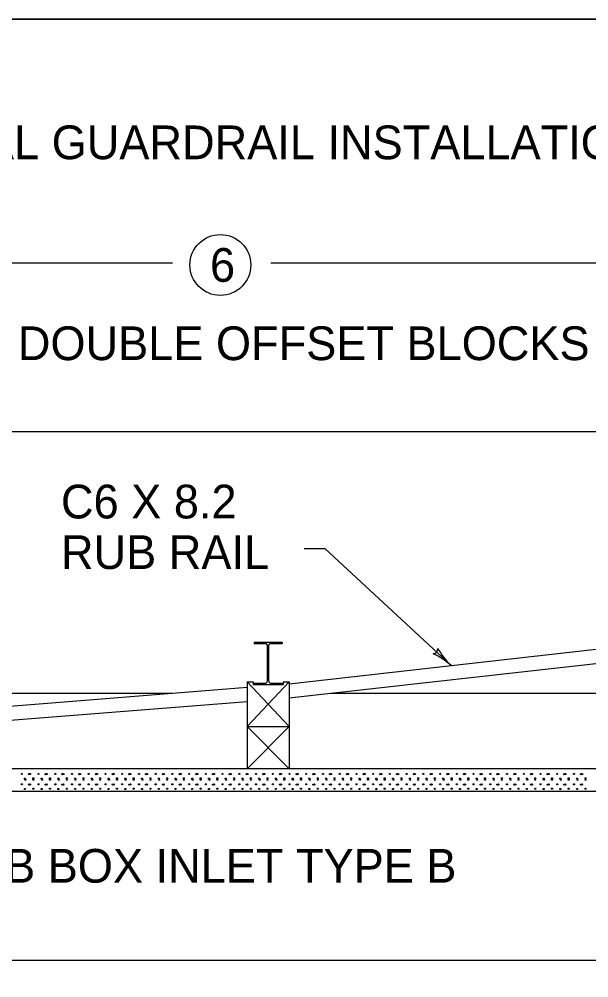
# Model space of a CAD drawing. Extents: x 1007 to 1035.5, y 1000.5 to 1021.5.
# Drawn here: x 1023.75 to 1027.13, y 1015.82 to 1021.5 of the extents above; entities that cross this region are included whole.
import ezdxf

# ---------------------------------------------------------------- set-up
doc = ezdxf.new("R2010")
doc.units = 0
for name, color, linetype in [('Level 10', 7, 'Continuous'), ('Level 11', 7, 'Continuous'), ('Level 2', 7, 'Continuous')]:
    doc.layers.add(name, color=color, linetype=linetype)

msp = doc.modelspace()

# ---------------------------------------------------------------- linework, layer by layer
at = {"layer": 'Level 10'}
msp.add_line((1007, 1021.5), (1035.5, 1021.5), dxfattribs=at)
msp.add_line((1007, 1021.5), (1035.5, 1021.5), dxfattribs=at)
msp.add_lwpolyline([(1007, 1000.5), (1035.5, 1000.5), (1035.5, 1021.5), (1007, 1021.5)], close=True, dxfattribs=at)
at = {"layer": 'Level 11'}
msp.add_lwpolyline([(1007, 1021.5), (1035.5, 1021.5), (1035.5, 1000.5), (1007, 1000.5)], close=True, dxfattribs=at)
at = {"layer": 'Level 2'}
for p, q in [((1024.6587, 1020.0528), (1022.9135, 1020.0528)), ((1028.6218, 1020.0528), (1025.2417, 1020.0528)), ((1027.7885, 1019.0528), (1021.2024, 1019.0528)), ((1025.4401, 1018.3619), (1025.5629, 1018.3619)), ((1025.5629, 1018.3619), (1026.3099, 1017.6673)), ((1025.3507, 1017.5595), (1028.3852, 1017.9007)), ((1025.3507, 1017.4756), (1028.3945, 1017.8179)), ((1025.1423, 1017.8053), (1025.309, 1017.8053)), ((1025.1423, 1017.8053), (1025.1423, 1017.7975)), ((1025.1423, 1017.7975), (1025.2113, 1017.7975)), ((1025.2218, 1017.5735), (1025.2218, 1017.7871)), ((1025.2296, 1017.5735), (1025.2296, 1017.7871)), ((1025.24, 1017.7975), (1025.309, 1017.7975)), ((1025.309, 1017.8053), (1025.309, 1017.7975)), ((1022.226, 1017.309), (1025.1007, 1017.5383)), ((1025.1007, 1017.571), (1025.1007, 1017.3053)), ((1025.1007, 1017.571), (1025.1372, 1017.571)), ((1025.1007, 1017.3053), (1025.3507, 1017.571)), ((1025.1007, 1017.571), (1025.3507, 1017.3053)), ((1025.1372, 1017.571), (1025.1372, 1017.5553)), ((1025.1372, 1017.5553), (1025.3142, 1017.5553)), ((1025.1423, 1017.5553), (1025.1423, 1017.5632)), ((1025.1423, 1017.5632), (1025.2113, 1017.5632)), ((1025.24, 1017.5632), (1025.309, 1017.5632)), ((1025.309, 1017.5553), (1025.309, 1017.5632)), ((1025.3142, 1017.571), (1025.3142, 1017.5553)), ((1025.3142, 1017.571), (1025.3507, 1017.571)), ((1025.3507, 1017.571), (1025.3507, 1017.3053)), ((1022.9135, 1017.5031), (1024.6595, 1017.5031)), ((1025.5951, 1017.5031), (1028.2257, 1017.5031)), ((1022.226, 1017.2254), (1025.1007, 1017.4547)), ((1025.1007, 1017.3053), (1025.3507, 1017.3053)), ((1025.1007, 1017.3053), (1025.1007, 1017.0552)), ((1025.1007, 1017.3053), (1025.3507, 1017.0552)), ((1025.3507, 1017.3053), (1025.1007, 1017.0552)), ((1025.3507, 1017.3053), (1025.3507, 1017.0552)), ((1033.0214, 1017.0552), (1014.2885, 1017.0552)), ((1032.9868, 1016.9198), (1014.2885, 1016.9198)), ((1022.9135, 1015.9198), (1028.6218, 1015.9198))]:
    msp.add_line(p, q, dxfattribs=at)
for centre, radius in [((1024.9429, 1020.0425), 0.1804), ((1023.766, 1017.0243), 0.00339), ((1023.808, 1017.0226), 0.00339), ((1023.8148, 1017.0235), 0.00339), ((1023.8652, 1017.0243), 0.00339), ((1023.9072, 1017.0226), 0.00339), ((1023.914, 1017.0235), 0.00339), ((1023.9644, 1017.0243), 0.00339), ((1024.0064, 1017.0226), 0.00339), ((1024.0131, 1017.0235), 0.00339), ((1024.0635, 1017.0243), 0.00339), ((1024.1055, 1017.0226), 0.00339), ((1024.1123, 1017.0235), 0.00339), ((1024.1627, 1017.0243), 0.00339), ((1024.2047, 1017.0226), 0.00339), ((1024.2115, 1017.0235), 0.00339), ((1024.2619, 1017.0243), 0.00339), ((1024.3039, 1017.0226), 0.00339), ((1024.3106, 1017.0235), 0.00339), ((1024.361, 1017.0243), 0.00339), ((1024.403, 1017.0226), 0.00339), ((1024.4098, 1017.0235), 0.00339), ((1024.4602, 1017.0243), 0.00339), ((1024.5022, 1017.0226), 0.00339), ((1024.509, 1017.0235), 0.00339), ((1024.5594, 1017.0243), 0.00339), ((1024.6014, 1017.0226), 0.00339), ((1024.6081, 1017.0235), 0.00339), ((1024.6585, 1017.0243), 0.00339), ((1024.7005, 1017.0226), 0.00339), ((1024.7073, 1017.0235), 0.00339), ((1024.7577, 1017.0243), 0.00339), ((1024.7997, 1017.0226), 0.00339), ((1024.8065, 1017.0235), 0.00339), ((1024.8569, 1017.0243), 0.00339), ((1024.8989, 1017.0226), 0.00339), ((1024.9056, 1017.0235), 0.00339), ((1024.956, 1017.0243), 0.00339), ((1024.998, 1017.0226), 0.00339), ((1025.0048, 1017.0235), 0.00339), ((1025.0552, 1017.0243), 0.00339), ((1025.0972, 1017.0226), 0.00339), ((1025.104, 1017.0235), 0.00339), ((1025.1544, 1017.0243), 0.00339), ((1025.1964, 1017.0226), 0.00339), ((1025.2031, 1017.0235), 0.00339), ((1025.2535, 1017.0243), 0.00339), ((1025.2955, 1017.0226), 0.00339), ((1025.3023, 1017.0235), 0.00339), ((1025.3527, 1017.0243), 0.00339), ((1025.3947, 1017.0226), 0.00339), ((1025.4015, 1017.0235), 0.00339), ((1025.4519, 1017.0243), 0.00339), ((1025.4939, 1017.0226), 0.00339), ((1025.5006, 1017.0235), 0.00339), ((1025.551, 1017.0243), 0.00339), ((1025.593, 1017.0226), 0.00339), ((1025.5998, 1017.0235), 0.00339), ((1025.6502, 1017.0243), 0.00339), ((1025.6922, 1017.0226), 0.00339), ((1025.699, 1017.0235), 0.00339), ((1025.7494, 1017.0243), 0.00339), ((1025.7914, 1017.0226), 0.00339), ((1025.7981, 1017.0235), 0.00339), ((1025.8485, 1017.0243), 0.00339), ((1025.8905, 1017.0226), 0.00339), ((1025.8973, 1017.0235), 0.00339), ((1025.9477, 1017.0243), 0.00339), ((1025.9897, 1017.0226), 0.00339), ((1025.9965, 1017.0235), 0.00339), ((1026.0469, 1017.0243), 0.00339), ((1026.0889, 1017.0226), 0.00339), ((1026.0956, 1017.0235), 0.00339), ((1026.146, 1017.0243), 0.00339), ((1026.188, 1017.0226), 0.00339), ((1026.1948, 1017.0235), 0.00339), ((1026.2452, 1017.0243), 0.00339), ((1026.2872, 1017.0226), 0.00339), ((1026.294, 1017.0235), 0.00339), ((1026.3444, 1017.0243), 0.00339), ((1026.3864, 1017.0226), 0.00339), ((1026.3931, 1017.0235), 0.00339), ((1026.4435, 1017.0243), 0.00339), ((1026.4855, 1017.0226), 0.00339), ((1026.4923, 1017.0235), 0.00339), ((1026.5427, 1017.0243), 0.00339), ((1026.5847, 1017.0226), 0.00339), ((1026.5915, 1017.0235), 0.00339), ((1026.6419, 1017.0243), 0.00339), ((1026.6839, 1017.0226), 0.00339), ((1026.6906, 1017.0235), 0.00339), ((1026.741, 1017.0243), 0.00339), ((1026.783, 1017.0226), 0.00339), ((1026.7898, 1017.0235), 0.00339), ((1026.8402, 1017.0243), 0.00339), ((1026.8822, 1017.0226), 0.00339), ((1026.889, 1017.0235), 0.00339), ((1026.9394, 1017.0243), 0.00339), ((1026.9814, 1017.0226), 0.00339), ((1026.9881, 1017.0235), 0.00339), ((1027.0385, 1017.0243), 0.00339), ((1027.0805, 1017.0226), 0.00339), ((1027.0873, 1017.0235), 0.00339), ((1023.766, 1016.9628), 0.00339), ((1023.7845, 1016.9966), 0.00339), ((1023.787, 1016.9897), 0.00339), ((1023.808, 1016.9611), 0.00339), ((1023.8148, 1016.962), 0.00339), ((1023.8341, 1016.9983), 0.00339), ((1023.8341, 1016.9897), 0.00339), ((1023.8652, 1016.9628), 0.00339), ((1023.8837, 1016.9966), 0.00339), ((1023.8862, 1016.9897), 0.00339), ((1023.9072, 1016.9611), 0.00339), ((1023.914, 1016.962), 0.00339), ((1023.9333, 1016.9983), 0.00339), ((1023.9333, 1016.9897), 0.00339), ((1023.9644, 1016.9628), 0.00339), ((1023.9829, 1016.9966), 0.00339), ((1023.9854, 1016.9897), 0.00339), ((1024.0064, 1016.9611), 0.00339), ((1024.0131, 1016.962), 0.00339), ((1024.0325, 1016.9983), 0.00339), ((1024.0325, 1016.9897), 0.00339), ((1024.0635, 1016.9628), 0.00339), ((1024.082, 1016.9966), 0.00339), ((1024.0845, 1016.9897), 0.00339), ((1024.1055, 1016.9611), 0.00339), ((1024.1123, 1016.962), 0.00339), ((1024.1316, 1016.9983), 0.00339), ((1024.1316, 1016.9897), 0.00339), ((1024.1627, 1016.9628), 0.00339), ((1024.1812, 1016.9966), 0.00339), ((1024.1837, 1016.9897), 0.00339), ((1024.2047, 1016.9611), 0.00339), ((1024.2115, 1016.962), 0.00339), ((1024.2308, 1016.9983), 0.00339), ((1024.2308, 1016.9897), 0.00339), ((1024.2619, 1016.9628), 0.00339), ((1024.2804, 1016.9966), 0.00339), ((1024.2829, 1016.9897), 0.00339), ((1024.3039, 1016.9611), 0.00339), ((1024.3106, 1016.962), 0.00339), ((1024.33, 1016.9983), 0.00339), ((1024.33, 1016.9897), 0.00339), ((1024.361, 1016.9628), 0.00339), ((1024.3795, 1016.9966), 0.00339), ((1024.382, 1016.9897), 0.00339), ((1024.403, 1016.9611), 0.00339), ((1024.4098, 1016.962), 0.00339), ((1024.4291, 1016.9983), 0.00339), ((1024.4291, 1016.9897), 0.00339), ((1024.4602, 1016.9628), 0.00339), ((1024.4787, 1016.9966), 0.00339), ((1024.4812, 1016.9897), 0.00339), ((1024.5022, 1016.9611), 0.00339), ((1024.509, 1016.962), 0.00339), ((1024.5283, 1016.9983), 0.00339), ((1024.5283, 1016.9897), 0.00339), ((1024.5594, 1016.9628), 0.00339), ((1024.5779, 1016.9966), 0.00339), ((1024.5804, 1016.9897), 0.00339), ((1024.6014, 1016.9611), 0.00339), ((1024.6081, 1016.962), 0.00339), ((1024.6275, 1016.9983), 0.00339), ((1024.6275, 1016.9897), 0.00339), ((1024.6585, 1016.9628), 0.00339), ((1024.677, 1016.9966), 0.00339), ((1024.6795, 1016.9897), 0.00339), ((1024.7005, 1016.9611), 0.00339), ((1024.7073, 1016.962), 0.00339), ((1024.7266, 1016.9983), 0.00339), ((1024.7266, 1016.9897), 0.00339), ((1024.7577, 1016.9628), 0.00339), ((1024.7762, 1016.9966), 0.00339), ((1024.7787, 1016.9897), 0.00339), ((1024.7997, 1016.9611), 0.00339), ((1024.8065, 1016.962), 0.00339), ((1024.8258, 1016.9983), 0.00339), ((1024.8258, 1016.9897), 0.00339), ((1024.8569, 1016.9628), 0.00339), ((1024.8754, 1016.9966), 0.00339), ((1024.8779, 1016.9897), 0.00339), ((1024.8989, 1016.9611), 0.00339), ((1024.9056, 1016.962), 0.00339), ((1024.925, 1016.9983), 0.00339), ((1024.925, 1016.9897), 0.00339), ((1024.956, 1016.9628), 0.00339), ((1024.9745, 1016.9966), 0.00339), ((1024.977, 1016.9897), 0.00339), ((1024.998, 1016.9611), 0.00339), ((1025.0048, 1016.962), 0.00339), ((1025.0241, 1016.9983), 0.00339), ((1025.0241, 1016.9897), 0.00339), ((1025.0552, 1016.9628), 0.00339), ((1025.0737, 1016.9966), 0.00339), ((1025.0762, 1016.9897), 0.00339), ((1025.0972, 1016.9611), 0.00339), ((1025.104, 1016.962), 0.00339), ((1025.1233, 1016.9983), 0.00339), ((1025.1233, 1016.9897), 0.00339), ((1025.1544, 1016.9628), 0.00339), ((1025.1729, 1016.9966), 0.00339), ((1025.1754, 1016.9897), 0.00339), ((1025.1964, 1016.9611), 0.00339), ((1025.2031, 1016.962), 0.00339), ((1025.2225, 1016.9983), 0.00339), ((1025.2225, 1016.9897), 0.00339), ((1025.2535, 1016.9628), 0.00339), ((1025.272, 1016.9966), 0.00339), ((1025.2745, 1016.9897), 0.00339), ((1025.2955, 1016.9611), 0.00339), ((1025.3023, 1016.962), 0.00339), ((1025.3216, 1016.9983), 0.00339), ((1025.3216, 1016.9897), 0.00339), ((1025.3527, 1016.9628), 0.00339), ((1025.3712, 1016.9966), 0.00339), ((1025.3737, 1016.9897), 0.00339), ((1025.3947, 1016.9611), 0.00339), ((1025.4015, 1016.962), 0.00339), ((1025.4208, 1016.9983), 0.00339), ((1025.4208, 1016.9897), 0.00339), ((1025.4519, 1016.9628), 0.00339), ((1025.4704, 1016.9966), 0.00339), ((1025.4729, 1016.9897), 0.00339), ((1025.4939, 1016.9611), 0.00339), ((1025.5006, 1016.962), 0.00339), ((1025.52, 1016.9983), 0.00339), ((1025.52, 1016.9897), 0.00339), ((1025.551, 1016.9628), 0.00339), ((1025.5695, 1016.9966), 0.00339), ((1025.572, 1016.9897), 0.00339), ((1025.593, 1016.9611), 0.00339), ((1025.5998, 1016.962), 0.00339), ((1025.6191, 1016.9983), 0.00339), ((1025.6191, 1016.9897), 0.00339), ((1025.6502, 1016.9628), 0.00339), ((1025.6687, 1016.9966), 0.00339), ((1025.6712, 1016.9897), 0.00339), ((1025.6922, 1016.9611), 0.00339), ((1025.699, 1016.962), 0.00339), ((1025.7183, 1016.9983), 0.00339), ((1025.7183, 1016.9897), 0.00339), ((1025.7494, 1016.9628), 0.00339), ((1025.7679, 1016.9966), 0.00339), ((1025.7704, 1016.9897), 0.00339), ((1025.7914, 1016.9611), 0.00339), ((1025.7981, 1016.962), 0.00339), ((1025.8175, 1016.9983), 0.00339), ((1025.8175, 1016.9897), 0.00339), ((1025.8485, 1016.9628), 0.00339), ((1025.867, 1016.9966), 0.00339), ((1025.8695, 1016.9897), 0.00339), ((1025.8905, 1016.9611), 0.00339), ((1025.8973, 1016.962), 0.00339), ((1025.9166, 1016.9983), 0.00339), ((1025.9166, 1016.9897), 0.00339), ((1025.9477, 1016.9628), 0.00339), ((1025.9662, 1016.9966), 0.00339), ((1025.9687, 1016.9897), 0.00339), ((1025.9897, 1016.9611), 0.00339), ((1025.9965, 1016.962), 0.00339), ((1026.0158, 1016.9983), 0.00339), ((1026.0158, 1016.9897), 0.00339), ((1026.0469, 1016.9628), 0.00339), ((1026.0654, 1016.9966), 0.00339), ((1026.0679, 1016.9897), 0.00339), ((1026.0889, 1016.9611), 0.00339), ((1026.0956, 1016.962), 0.00339), ((1026.115, 1016.9983), 0.00339), ((1026.115, 1016.9897), 0.00339), ((1026.146, 1016.9628), 0.00339), ((1026.1645, 1016.9966), 0.00339), ((1026.167, 1016.9897), 0.00339), ((1026.188, 1016.9611), 0.00339), ((1026.1948, 1016.962), 0.00339), ((1026.2141, 1016.9983), 0.00339), ((1026.2141, 1016.9897), 0.00339), ((1026.2452, 1016.9628), 0.00339), ((1026.2637, 1016.9966), 0.00339), ((1026.2662, 1016.9897), 0.00339), ((1026.2872, 1016.9611), 0.00339), ((1026.294, 1016.962), 0.00339), ((1026.3133, 1016.9983), 0.00339), ((1026.3133, 1016.9897), 0.00339), ((1026.3444, 1016.9628), 0.00339), ((1026.3629, 1016.9966), 0.00339), ((1026.3654, 1016.9897), 0.00339), ((1026.3864, 1016.9611), 0.00339), ((1026.3931, 1016.962), 0.00339), ((1026.4125, 1016.9983), 0.00339), ((1026.4125, 1016.9897), 0.00339), ((1026.4435, 1016.9628), 0.00339), ((1026.462, 1016.9966), 0.00339), ((1026.4645, 1016.9897), 0.00339), ((1026.4855, 1016.9611), 0.00339), ((1026.4923, 1016.962), 0.00339), ((1026.5116, 1016.9983), 0.00339), ((1026.5116, 1016.9897), 0.00339), ((1026.5427, 1016.9628), 0.00339), ((1026.5612, 1016.9966), 0.00339), ((1026.5637, 1016.9897), 0.00339), ((1026.5847, 1016.9611), 0.00339), ((1026.5915, 1016.962), 0.00339), ((1026.6108, 1016.9983), 0.00339), ((1026.6108, 1016.9897), 0.00339), ((1026.6419, 1016.9628), 0.00339), ((1026.6604, 1016.9966), 0.00339), ((1026.6629, 1016.9897), 0.00339), ((1026.6839, 1016.9611), 0.00339), ((1026.6906, 1016.962), 0.00339), ((1026.71, 1016.9983), 0.00339), ((1026.71, 1016.9897), 0.00339), ((1026.741, 1016.9628), 0.00339), ((1026.7595, 1016.9966), 0.00339), ((1026.762, 1016.9897), 0.00339), ((1026.783, 1016.9611), 0.00339), ((1026.7898, 1016.962), 0.00339), ((1026.8091, 1016.9983), 0.00339), ((1026.8091, 1016.9897), 0.00339), ((1026.8402, 1016.9628), 0.00339), ((1026.8587, 1016.9966), 0.00339), ((1026.8612, 1016.9897), 0.00339), ((1026.8822, 1016.9611), 0.00339), ((1026.889, 1016.962), 0.00339), ((1026.9083, 1016.9983), 0.00339), ((1026.9083, 1016.9897), 0.00339), ((1026.9394, 1016.9628), 0.00339), ((1026.9579, 1016.9966), 0.00339), ((1026.9604, 1016.9897), 0.00339), ((1026.9814, 1016.9611), 0.00339), ((1026.9881, 1016.962), 0.00339), ((1027.0075, 1016.9983), 0.00339), ((1027.0075, 1016.9897), 0.00339), ((1027.0385, 1016.9628), 0.00339), ((1027.057, 1016.9966), 0.00339), ((1027.0595, 1016.9897), 0.00339), ((1027.0805, 1016.9611), 0.00339), ((1027.0873, 1016.962), 0.00339), ((1027.1066, 1016.9983), 0.00339), ((1027.1066, 1016.9897), 0.00339), ((1023.7845, 1016.9351), 0.00339), ((1023.8341, 1016.9368), 0.00339), ((1023.8837, 1016.9351), 0.00339), ((1023.9333, 1016.9368), 0.00339), ((1023.9829, 1016.9351), 0.00339), ((1024.0325, 1016.9368), 0.00339), ((1024.082, 1016.9351), 0.00339), ((1024.1316, 1016.9368), 0.00339), ((1024.1812, 1016.9351), 0.00339), ((1024.2308, 1016.9368), 0.00339), ((1024.2804, 1016.9351), 0.00339), ((1024.33, 1016.9368), 0.00339), ((1024.3795, 1016.9351), 0.00339), ((1024.4291, 1016.9368), 0.00339), ((1024.4787, 1016.9351), 0.00339), ((1024.5283, 1016.9368), 0.00339), ((1024.5779, 1016.9351), 0.00339), ((1024.6275, 1016.9368), 0.00339), ((1024.677, 1016.9351), 0.00339), ((1024.7266, 1016.9368), 0.00339), ((1024.7762, 1016.9351), 0.00339), ((1024.8258, 1016.9368), 0.00339), ((1024.8754, 1016.9351), 0.00339), ((1024.925, 1016.9368), 0.00339), ((1024.9745, 1016.9351), 0.00339), ((1025.0241, 1016.9368), 0.00339), ((1025.0737, 1016.9351), 0.00339), ((1025.1233, 1016.9368), 0.00339), ((1025.1729, 1016.9351), 0.00339), ((1025.2225, 1016.9368), 0.00339), ((1025.272, 1016.9351), 0.00339), ((1025.3216, 1016.9368), 0.00339), ((1025.3712, 1016.9351), 0.00339), ((1025.4208, 1016.9368), 0.00339), ((1025.4704, 1016.9351), 0.00339), ((1025.52, 1016.9368), 0.00339), ((1025.5695, 1016.9351), 0.00339), ((1025.6191, 1016.9368), 0.00339), ((1025.6687, 1016.9351), 0.00339), ((1025.7183, 1016.9368), 0.00339), ((1025.7679, 1016.9351), 0.00339), ((1025.8175, 1016.9368), 0.00339), ((1025.867, 1016.9351), 0.00339), ((1025.9166, 1016.9368), 0.00339), ((1025.9662, 1016.9351), 0.00339), ((1026.0158, 1016.9368), 0.00339), ((1026.0654, 1016.9351), 0.00339), ((1026.115, 1016.9368), 0.00339), ((1026.1645, 1016.9351), 0.00339), ((1026.2141, 1016.9368), 0.00339), ((1026.2637, 1016.9351), 0.00339), ((1026.3133, 1016.9368), 0.00339), ((1026.3629, 1016.9351), 0.00339), ((1026.4125, 1016.9368), 0.00339), ((1026.462, 1016.9351), 0.00339), ((1026.5116, 1016.9368), 0.00339), ((1026.5612, 1016.9351), 0.00339), ((1026.6108, 1016.9368), 0.00339), ((1026.6604, 1016.9351), 0.00339), ((1026.71, 1016.9368), 0.00339), ((1026.7595, 1016.9351), 0.00339), ((1026.8091, 1016.9368), 0.00339), ((1026.8587, 1016.9351), 0.00339), ((1026.9083, 1016.9368), 0.00339), ((1026.9579, 1016.9351), 0.00339), ((1027.0075, 1016.9368), 0.00339), ((1027.057, 1016.9351), 0.00339), ((1027.1066, 1016.9368), 0.00339)]:
    msp.add_circle(centre, radius, dxfattribs=at)
for centre, radius, start, end in [((1025.2114, 1017.7871), 0.0104, 0, 90), ((1025.24, 1017.7871), 0.0104, 90, 180), ((1026.2011, 1017.7686), 0.0313, 275.8582, 357.9749), ((1026.5761, 1017.9536), 0.3909, 208.4308, 227.0775), ((1026.0437, 1017.381), 0.3909, 47.0836, 65.7524), ((1026.0437, 1017.381), 0.3909, 47.0714, 47.0836), ((1025.2114, 1017.5735), 0.0104, 270, 0), ((1025.24, 1017.5735), 0.0104, 180, 270)]:
    msp.add_arc(centre, radius, start, end, dxfattribs=at)

# ---------------------------------------------------------------- texts
for s, p in [('NORMAL GUARDRAIL INSTALLATION', (1022.7245, 1020.6695)), ('6', (1024.8814, 1019.9425)), ('DOUBLE OFFSET BLOCKS', (1023.7426, 1019.4781)), ('C6 X 8.2', (1023.9982, 1018.5394)), ('RUB RAIL', (1023.9982, 1018.2394)), ('CURB BOX INLET TYPE B', (1023.0876, 1016.3793))]:
    msp.add_text(s, height=0.2, dxfattribs=at).set_placement(p)

doc.saveas('drawing.dxf')
